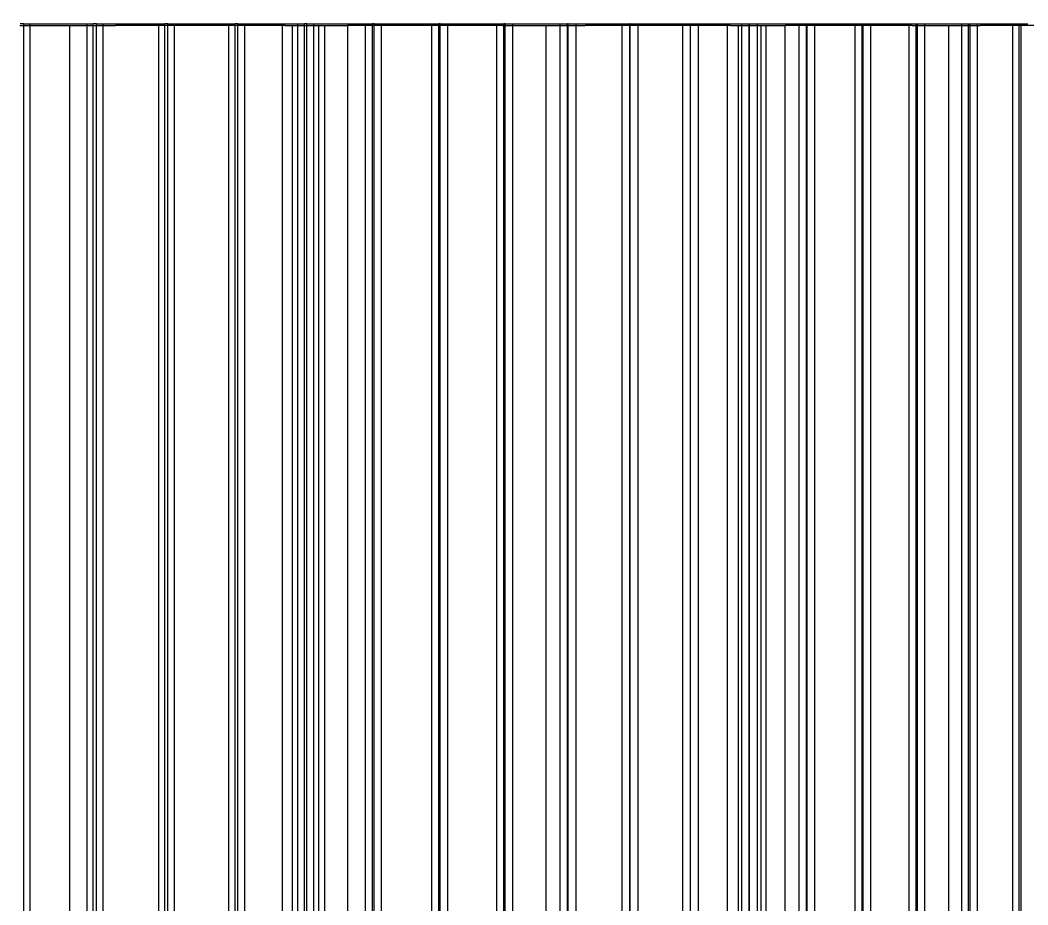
# Model space of a CAD drawing. Header units: millimetres. Extents: x -4172 to 126100, y -2 to 142133.
# Drawn here: x 30460 to 33814, y 45951 to 48895 of the extents above; entities that cross this region are included whole.
import ezdxf

# ---------------------------------------------------------------- set-up
doc = ezdxf.new("R2010")
doc.units = ezdxf.units.MM
doc.header["$LTSCALE"] = 100
doc.layers.add('Visible', color=7, linetype='Continuous', lineweight=25)

msp = doc.modelspace()

# ---------------------------------------------------------------- linework, layer by layer
at = {"layer": 'Visible'}
for p, q in [((30459.37, 48877.58), (30625.25, 48877.58)), ((30472.37, 48882.58), (30460.26, 48882.58)), ((30472.37, 48882.58), (30492.77, 48882.58)), ((30472.37, 43017.58), (30472.37, 48882.58)), ((30492.77, 48882.58), (30492.77, 43017.58)), ((30492.77, 48882.58), (30703.07, 48882.58)), ((30625.25, 48877.58), (30777.44, 48877.58)), ((30625.25, 43017.58), (30625.25, 48877.58)), ((30682.03, 48882.58), (30682.03, 43017.58)), ((30714, 48882.58), (30703.07, 48882.58)), ((30703.07, 43017.58), (30703.07, 48882.58)), ((30714, 43017.58), (30714, 48882.58)), ((30714, 48882.58), (30735.03, 48882.58)), ((30735.03, 48882.58), (30735.03, 43017.58)), ((30735.03, 48882.58), (30941.79, 48882.58)), ((31342, 48877.58), (30777.44, 48877.58)), ((30920.13, 48882.58), (30920.13, 43017.58)), ((30951.54, 48882.58), (30941.79, 48882.58)), ((30941.79, 43017.58), (30941.79, 48882.58)), ((30951.54, 48882.58), (30973.21, 48882.58)), ((30951.54, 43017.58), (30951.54, 48882.58)), ((30973.21, 48882.58), (30973.21, 43017.58)), ((30973.21, 48882.58), (31176.31, 48882.58)), ((31154.03, 48882.58), (31154.03, 43017.58)), ((31184.88, 48882.58), (31176.31, 48882.58)), ((31176.31, 43017.58), (31176.31, 48882.58)), ((31184.88, 43017.58), (31184.88, 48882.58)), ((31184.88, 48882.58), (31207.16, 48882.58)), ((31207.16, 48882.58), (31207.16, 43017.58)), ((31207.16, 48882.58), (31406.51, 48882.58)), ((31332.98, 43017.58), (31332.98, 48877.58)), ((31342, 48877.58), (31366.29, 48877.58)), ((31366.29, 48877.58), (31454.51, 48877.58)), ((31366.29, 43017.58), (31366.29, 48877.58)), ((31383.63, 48882.58), (31383.63, 43017.58)), ((31413.89, 48882.58), (31406.51, 48882.58)), ((31406.51, 43017.58), (31406.51, 48882.58)), ((31413.89, 48882.58), (31436.78, 48882.58)), ((31413.89, 43017.58), (31413.89, 48882.58)), ((31436.78, 48882.58), (31436.78, 43017.58)), ((31436.78, 48882.58), (31632.27, 48882.58)), ((31454.51, 43017.58), (31454.51, 48877.58)), ((31454.51, 48877.58), (31473.97, 48877.58)), ((31473.97, 48877.58), (31550.41, 48877.58)), ((31473.97, 43017.58), (31473.97, 48877.58)), ((31550.41, 43017.58), (31550.41, 48877.58)), ((32065.11, 48877.58), (31550.41, 48877.58)), ((31608.8, 48882.58), (31608.8, 43017.58)), ((31638.46, 48882.58), (31632.27, 48882.58)), ((31632.27, 43017.58), (31632.27, 48882.58)), ((31638.46, 44517.58), (31638.46, 48882.58)), ((31638.46, 48882.58), (31661.94, 48882.58)), ((31661.94, 48882.58), (31661.94, 44517.58)), ((31661.94, 48882.58), (31853.48, 48882.58)), ((31829.42, 48882.58), (31829.42, 44517.58)), ((31858.48, 48882.58), (31853.48, 48882.58)), ((31853.48, 44517.58), (31853.48, 48882.58)), ((31858.48, 48882.58), (31882.53, 48882.58)), ((31858.48, 44517.58), (31858.48, 48882.58)), ((31882.53, 48882.58), (31882.53, 44517.58)), ((31882.53, 48882.58), (32070.02, 48882.58)), ((32045.39, 48882.58), (32045.39, 44517.58)), ((32065.11, 48877.58), (32211.14, 48877.58)), ((32073.82, 48882.58), (32070.02, 48882.58)), ((32070.02, 44517.58), (32070.02, 48882.58)), ((32073.82, 44517.58), (32073.82, 48882.58)), ((32073.82, 48882.58), (32098.44, 48882.58)), ((32098.44, 48882.58), (32098.44, 44517.58)), ((32098.44, 48882.58), (32281.78, 48882.58)), ((32211.14, 44352.58), (32211.14, 48877.58)), ((32211.14, 48877.58), (32340.72, 48877.58)), ((32256.6, 48882.58), (32256.6, 44517.58)), ((32284.38, 48882.58), (32281.78, 48882.58)), ((32281.78, 44517.58), (32281.78, 48882.58)), ((32284.38, 48882.58), (32309.56, 48882.58)), ((32284.38, 44517.58), (32284.38, 48882.58)), ((32309.56, 48882.58), (32309.56, 44517.58)), ((32309.56, 48882.58), (32488.66, 48882.58)), ((32823.62, 48877.58), (32340.72, 48877.58)), ((32462.93, 48882.58), (32462.93, 44517.58)), ((32490.06, 48882.58), (32488.66, 48882.58)), ((32488.66, 44517.58), (32488.66, 48882.58)), ((32490.06, 44517.58), (32490.06, 48882.58)), ((32490.06, 48882.58), (32515.78, 48882.58)), ((32515.78, 48882.58), (32515.78, 44517.58)), ((32515.78, 48882.58), (32690.54, 48882.58)), ((32664.29, 48882.58), (32664.29, 44517.58)), ((32690.74, 48882.58), (32690.54, 48882.58)), ((32690.54, 44517.58), (32690.54, 48882.58)), ((32690.74, 44517.58), (32690.74, 48882.58)), ((32690.74, 48882.58), (32716.99, 48882.58)), ((32716.99, 48882.58), (32716.99, 44517.58)), ((32716.99, 48882.58), (32887.33, 48882.58)), ((32813.74, 43017.58), (32813.74, 48877.58)), ((32823.62, 48877.58), (32850.22, 48877.58)), ((32850.22, 48877.58), (32926.67, 48877.58)), ((32850.22, 43017.58), (32850.22, 48877.58)), ((32860.56, 48882.58), (32860.56, 44517.58)), ((32886.33, 43017.58), (32886.33, 48882.58)), ((32887.33, 48882.58), (32913.1, 48882.58)), ((32887.33, 44517.58), (32887.33, 48882.58)), ((32913.1, 48882.58), (32913.1, 43017.58)), ((32913.1, 48882.58), (33078.92, 48882.58)), ((32926.67, 43017.58), (32926.67, 48877.58)), ((32926.67, 48877.58), (32943.11, 48877.58)), ((32943.11, 48877.58), (33005.79, 48877.58)), ((32943.11, 43017.58), (32943.11, 48877.58)), ((33005.79, 43017.58), (33005.79, 48877.58)), ((33428.69, 48877.58), (33005.79, 48877.58)), ((33051.65, 48882.58), (33051.65, 43017.58)), ((33076.72, 43017.58), (33076.72, 48882.58)), ((33078.92, 48882.58), (33103.99, 48882.58)), ((33078.92, 43017.58), (33078.92, 48882.58)), ((33103.99, 48882.58), (33103.99, 43017.58)), ((33103.99, 48882.58), (33265.22, 48882.58)), ((33237.46, 48882.58), (33237.46, 43017.58)), ((33261.82, 43017.58), (33261.82, 48882.58)), ((33265.22, 48882.58), (33289.58, 48882.58)), ((33265.22, 43017.58), (33265.22, 48882.58)), ((33289.58, 48882.58), (33289.58, 43017.58)), ((33289.58, 48882.58), (33446.13, 48882.58)), ((33417.9, 48882.58), (33417.9, 43017.58)), ((33428.69, 48877.58), (33551.07, 48877.58)), ((33441.53, 43017.58), (33441.53, 48882.58)), ((33446.13, 48882.58), (33469.77, 48882.58)), ((33446.13, 43017.58), (33446.13, 48882.58)), ((33469.77, 48882.58), (33469.77, 43017.58)), ((33469.77, 48882.58), (33621.56, 48882.58)), ((33551.07, 48877.58), (33654.69, 48877.58)), ((33551.07, 43017.58), (33551.07, 48877.58)), ((33592.87, 48882.58), (33592.87, 43017.58)), ((33615.77, 43017.58), (33615.77, 48882.58)), ((33621.56, 48882.58), (33644.46, 48882.58)), ((33621.56, 43017.58), (33621.56, 48882.58)), ((33644.46, 48882.58), (33644.46, 43017.58)), ((33644.46, 48882.58), (33791.42, 48882.58)), ((34043.42, 48877.58), (33654.69, 48877.58)), ((33762.28, 48882.58), (33762.28, 43017.58)), ((33784.43, 43017.58), (33784.43, 48882.58)), ((33791.42, 48882.58), (33813.58, 48882.58)), ((33791.42, 43017.58), (33791.42, 48882.58))]:
    msp.add_line(p, q, dxfattribs=at)
msp.add_arc((22716.08, 37769.16), 17108.42, 40.510533, 139.489467, dxfattribs=at)

doc.saveas('drawing.dxf')
